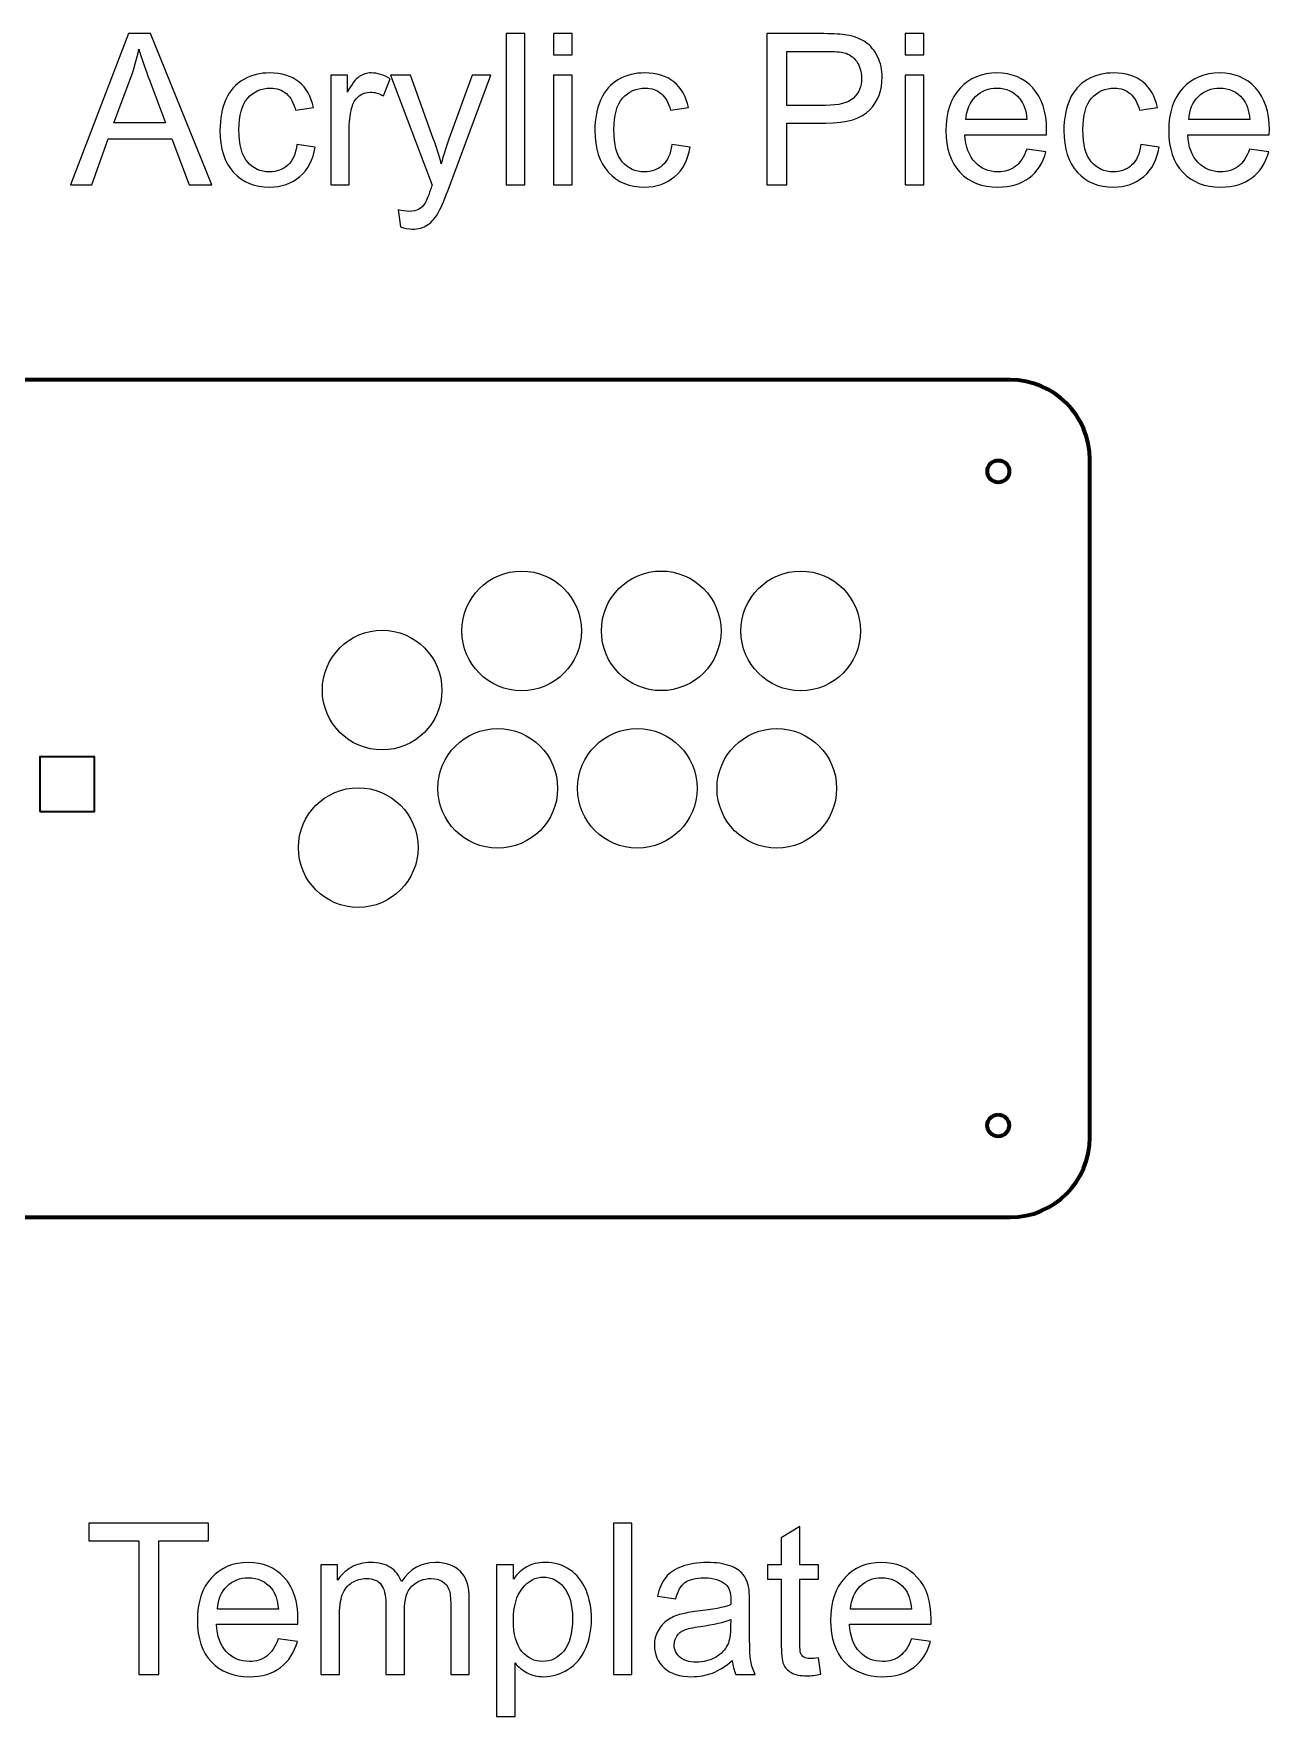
# Model space of a CAD drawing. Header units: millimetres. Extents: x 198 to 2265, y -986 to 144.
# Drawn here: x 1955.2 to 2265.1, y -285.9 to 136 of the extents above; entities that cross this region are included whole.
import ezdxf

# ---------------------------------------------------------------- set-up
doc = ezdxf.new("R2010")
doc.units = ezdxf.units.MM
doc.header["$MEASUREMENT"] = 0
doc.layers.add('Layer 1', color=7, linetype='Continuous')

msp = doc.modelspace()

# ---------------------------------------------------------------- linework, layer by layer
at = {"layer": 'Layer 1', "color": 250, "lineweight": 35}
msp.add_lwpolyline([(1956.7297, -59.0131), (1970.4297, -59.0131), (1970.4297, -45.3131), (1956.7297, -45.3131), (1956.7297, -59.0131)], close=True, dxfattribs=at)
at = {"layer": 'Layer 1', "color": 250, "lineweight": 70}
for centre in [(2197.1453, 26.2461), (2197.1253, -137.7439)]:
    msp.add_ellipse(centre, major_axis=(0, 2.75), ratio=1, dxfattribs=at)
at = {"layer": 'Layer 1', "color": 250, "lineweight": 18}
for centre in [(2077.5868, -13.7424), (2112.5868, -13.7299), (2147.5868, -13.7424), (2042.5868, -28.5924), (2071.5868, -53.2299), (2106.5869, -53.2299), (2141.5868, -53.2299), (2036.5868, -68.0799)]:
    msp.add_ellipse(centre, major_axis=(0, 15), ratio=1, dxfattribs=at)
at = {"layer": 'Layer 1', "color": 250}
for points, knots in [([(1964.4132, 98.1177), (1964.4132, 98.1177), (1978.9477, 136.0061), (1978.9477, 136.0061), (1978.9477, 136.0061), (1984.4598, 136.0061), (1984.4598, 136.0061), (1984.4598, 136.0061), (1999.8851, 98.1177), (1999.8851, 98.1177), (1999.8851, 98.1177), (1994.1789, 98.1177), (1994.1789, 98.1177), (1994.1789, 98.1177), (1989.7956, 109.6006), (1989.7956, 109.6006), (1989.7956, 109.6006), (1973.8412, 109.6006), (1973.8412, 109.6006), (1973.8412, 109.6006), (1969.7314, 98.1177), (1969.7314, 98.1177), (1969.7314, 98.1177), (1964.4132, 98.1177), (1964.4132, 98.1177)], [0, 0, 0, 0, 0.125, 0.125, 0.125, 0.25, 0.25, 0.25, 0.375, 0.375, 0.375, 0.5, 0.5, 0.5, 0.625, 0.625, 0.625, 0.75, 0.75, 0.75, 0.875, 0.875, 0.875, 1, 1, 1, 1]), ([(2073.7126, 98.1177), (2073.7126, 98.1177), (2073.7126, 136.0061), (2073.7126, 136.0061), (2073.7126, 136.0061), (2078.3692, 136.0061), (2078.3692, 136.0061), (2078.3692, 136.0061), (2078.3692, 98.1177), (2078.3692, 98.1177), (2078.3692, 98.1177), (2073.7126, 98.1177), (2073.7126, 98.1177)], [0, 0, 0, 0, 0.25, 0.25, 0.25, 0.5, 0.5, 0.5, 0.75, 0.75, 0.75, 1, 1, 1, 1]), ([(2085.5747, 130.7144), (2085.5747, 130.7144), (2085.5747, 136.0061), (2085.5747, 136.0061), (2085.5747, 136.0061), (2090.2314, 136.0061), (2090.2314, 136.0061), (2090.2314, 136.0061), (2090.2314, 130.7144), (2090.2314, 130.7144), (2090.2314, 130.7144), (2085.5747, 130.7144), (2085.5747, 130.7144)], [0, 0, 0, 0, 0.25, 0.25, 0.25, 0.5, 0.5, 0.5, 0.75, 0.75, 0.75, 1, 1, 1, 1]), ([(2139.0734, 98.1177), (2139.0734, 98.1177), (2139.0734, 136.0061), (2139.0734, 136.0061), (2139.0734, 136.0061), (2153.3785, 136.0061), (2153.3785, 136.0061), (2155.8921, 136.0061), (2157.8147, 135.8826), (2159.1465, 135.6445), (2161.0074, 135.3358), (2162.5684, 134.7449), (2163.8296, 133.8806), (2165.0908, 133.0074), (2166.105, 131.7904), (2166.8723, 130.2293), (2167.6396, 128.6683), (2168.0188, 126.9485), (2168.0188, 125.0699), (2168.0188, 121.8597), (2166.9958, 119.1344), (2164.9408, 116.9119), (2162.8947, 114.6806), (2159.1817, 113.5694), (2153.8195, 113.5694), (2153.8195, 113.5694), (2144.1005, 113.5694), (2144.1005, 113.5694), (2144.1005, 113.5694), (2144.1005, 98.1177), (2144.1005, 98.1177), (2144.1005, 98.1177), (2139.0734, 98.1177), (2139.0734, 98.1177)], [0, 0, 0, 0, 0.09090909, 0.09090909, 0.09090909, 0.18181818, 0.18181818, 0.18181818, 0.27272727, 0.27272727, 0.27272727, 0.36363636, 0.36363636, 0.36363636, 0.45454545, 0.45454545, 0.45454545, 0.54545455, 0.54545455, 0.54545455, 0.63636364, 0.63636364, 0.63636364, 0.72727273, 0.72727273, 0.72727273, 0.81818182, 0.81818182, 0.81818182, 0.90909091, 0.90909091, 0.90909091, 1, 1, 1, 1]), ([(2173.7867, 130.7144), (2173.7867, 130.7144), (2173.7867, 136.0061), (2173.7867, 136.0061), (2173.7867, 136.0061), (2178.4434, 136.0061), (2178.4434, 136.0061), (2178.4434, 136.0061), (2178.4434, 130.7144), (2178.4434, 130.7144), (2178.4434, 130.7144), (2173.7867, 130.7144), (2173.7867, 130.7144)], [0, 0, 0, 0, 0.25, 0.25, 0.25, 0.5, 0.5, 0.5, 0.75, 0.75, 0.75, 1, 1, 1, 1]), ([(1975.3141, 113.6752), (1975.3141, 113.6752), (1988.2257, 113.6752), (1988.2257, 113.6752), (1988.2257, 113.6752), (1984.2746, 124.1792), (1984.2746, 124.1792), (1983.084, 127.3718), (1982.1844, 130.0088), (1981.5582, 132.0902), (1981.0379, 129.6208), (1980.3412, 127.1954), (1979.468, 124.7965), (1979.468, 124.7965), (1975.3141, 113.6752), (1975.3141, 113.6752)], [0, 0, 0, 0, 0.2, 0.2, 0.2, 0.4, 0.4, 0.4, 0.6, 0.6, 0.6, 0.8, 0.8, 0.8, 1, 1, 1, 1]), ([(2144.1005, 118.0144), (2144.1005, 118.0144), (2153.8901, 118.0144), (2153.8901, 118.0144), (2157.1356, 118.0144), (2159.4287, 118.6141), (2160.7957, 119.8224), (2162.1539, 121.0306), (2162.833, 122.724), (2162.833, 124.92), (2162.833, 126.4987), (2162.4361, 127.8569), (2161.6335, 128.9858), (2160.831, 130.1147), (2159.7726, 130.8643), (2158.4674, 131.2259), (2157.6207, 131.4464), (2156.0596, 131.5611), (2153.793, 131.5611), (2153.793, 131.5611), (2144.1005, 131.5611), (2144.1005, 131.5611), (2144.1005, 131.5611), (2144.1005, 118.0144), (2144.1005, 118.0144)], [0, 0, 0, 0, 0.125, 0.125, 0.125, 0.25, 0.25, 0.25, 0.375, 0.375, 0.375, 0.5, 0.5, 0.5, 0.625, 0.625, 0.625, 0.75, 0.75, 0.75, 0.875, 0.875, 0.875, 1, 1, 1, 1]), ([(2021.2193, 108.1719), (2021.2193, 108.1719), (2025.7701, 107.5369), (2025.7701, 107.5369), (2025.2674, 104.406), (2023.9974, 101.963), (2021.9425, 100.1903), (2019.8875, 98.4176), (2017.3563, 97.5356), (2014.3666, 97.5356), (2010.6183, 97.5356), (2007.602, 98.7615), (2005.3266, 101.2133), (2003.0424, 103.6651), (2001.9047, 107.1753), (2001.9047, 111.7437), (2001.9047, 114.7071), (2002.3986, 117.2912), (2003.3775, 119.5137), (2004.3565, 121.7274), (2005.847, 123.3942), (2007.8578, 124.4967), (2009.8598, 125.6079), (2012.0382, 126.1636), (2014.4018, 126.1636), (2017.374, 126.1636), (2019.817, 125.4139), (2021.7043, 123.9058), (2023.6005, 122.3976), (2024.8176, 120.2545), (2025.3468, 117.4852), (2025.3468, 117.4852), (2020.8488, 116.7973), (2020.8488, 116.7973), (2020.4167, 118.6406), (2019.6582, 120.0252), (2018.5558, 120.9601), (2017.4622, 121.8861), (2016.1393, 122.3535), (2014.587, 122.3535), (2012.2411, 122.3535), (2010.3361, 121.5157), (2008.8632, 119.84), (2007.3992, 118.1555), (2006.6672, 115.5097), (2006.6672, 111.876), (2006.6672, 108.1895), (2007.3727, 105.5172), (2008.7838, 103.8503), (2010.2038, 102.1835), (2012.047, 101.3456), (2014.3136, 101.3456), (2016.1481, 101.3456), (2017.6738, 101.9012), (2018.8909, 103.0213), (2020.1168, 104.1326), (2020.8929, 105.8524), (2021.2193, 108.1719)], [0, 0, 0, 0, 0.05263158, 0.05263158, 0.05263158, 0.10526316, 0.10526316, 0.10526316, 0.15789474, 0.15789474, 0.15789474, 0.21052632, 0.21052632, 0.21052632, 0.26315789, 0.26315789, 0.26315789, 0.31578947, 0.31578947, 0.31578947, 0.36842105, 0.36842105, 0.36842105, 0.42105263, 0.42105263, 0.42105263, 0.47368421, 0.47368421, 0.47368421, 0.52631579, 0.52631579, 0.52631579, 0.57894737, 0.57894737, 0.57894737, 0.63157895, 0.63157895, 0.63157895, 0.68421053, 0.68421053, 0.68421053, 0.73684211, 0.73684211, 0.73684211, 0.78947368, 0.78947368, 0.78947368, 0.84210526, 0.84210526, 0.84210526, 0.89473684, 0.89473684, 0.89473684, 0.94736842, 0.94736842, 0.94736842, 1, 1, 1, 1]), ([(2029.6859, 98.1177), (2029.6859, 98.1177), (2029.6859, 125.5815), (2029.6859, 125.5815), (2029.6859, 125.5815), (2033.8663, 125.5815), (2033.8663, 125.5815), (2033.8663, 125.5815), (2033.8663, 121.3746), (2033.8663, 121.3746), (2034.9335, 123.3237), (2035.9212, 124.6113), (2036.8296, 125.2287), (2037.738, 125.8549), (2038.7346, 126.1636), (2039.8194, 126.1636), (2041.3893, 126.1636), (2042.9856, 125.6697), (2044.6084, 124.6907), (2044.6084, 124.6907), (2042.9503, 120.3956), (2042.9503, 120.3956), (2041.8214, 121.0306), (2040.6926, 121.3481), (2039.5637, 121.3481), (2038.5494, 121.3481), (2037.641, 121.0395), (2036.8385, 120.4309), (2036.0359, 119.8224), (2035.4626, 118.9757), (2035.1187, 117.8909), (2034.5983, 116.2417), (2034.3426, 114.4337), (2034.3426, 112.4669), (2034.3426, 112.4669), (2034.3426, 98.1177), (2034.3426, 98.1177), (2034.3426, 98.1177), (2029.6859, 98.1177), (2029.6859, 98.1177)], [0, 0, 0, 0, 0.07692308, 0.07692308, 0.07692308, 0.15384615, 0.15384615, 0.15384615, 0.23076923, 0.23076923, 0.23076923, 0.30769231, 0.30769231, 0.30769231, 0.38461538, 0.38461538, 0.38461538, 0.46153846, 0.46153846, 0.46153846, 0.53846154, 0.53846154, 0.53846154, 0.61538462, 0.61538462, 0.61538462, 0.69230769, 0.69230769, 0.69230769, 0.76923077, 0.76923077, 0.76923077, 0.84615385, 0.84615385, 0.84615385, 0.92307692, 0.92307692, 0.92307692, 1, 1, 1, 1]), ([(2047.1484, 87.5608), (2047.1484, 87.5608), (2046.6193, 91.8647), (2046.6193, 91.8647), (2047.6423, 91.5913), (2048.5243, 91.4502), (2049.2827, 91.4502), (2050.3234, 91.4502), (2051.1525, 91.6266), (2051.7698, 91.9705), (2052.396, 92.3145), (2052.9075, 92.7996), (2053.3044, 93.4169), (2053.5955, 93.8844), (2054.0717, 95.0397), (2054.7243, 96.8918), (2054.8125, 97.1476), (2054.9448, 97.5268), (2055.1389, 98.0295), (2055.1389, 98.0295), (2044.7143, 125.5815), (2044.7143, 125.5815), (2044.7143, 125.5815), (2049.6884, 125.5815), (2049.6884, 125.5815), (2049.6884, 125.5815), (2055.4211, 109.7241), (2055.4211, 109.7241), (2056.1707, 107.7221), (2056.8322, 105.6054), (2057.4231, 103.3829), (2057.9611, 105.4731), (2058.5961, 107.5369), (2059.3369, 109.5653), (2059.3369, 109.5653), (2065.193, 125.5815), (2065.193, 125.5815), (2065.193, 125.5815), (2069.8409, 125.5815), (2069.8409, 125.5815), (2069.8409, 125.5815), (2059.4604, 97.6414), (2059.4604, 97.6414), (2058.3403, 94.634), (2057.4672, 92.5703), (2056.841, 91.4326), (2056.012, 89.9068), (2055.0595, 88.7867), (2053.9923, 88.0723), (2052.9164, 87.358), (2051.6375, 87.0052), (2050.1559, 87.0052), (2049.2563, 87.0052), (2048.2509, 87.1904), (2047.1484, 87.5608)], [0, 0, 0, 0, 0.05555556, 0.05555556, 0.05555556, 0.11111111, 0.11111111, 0.11111111, 0.16666667, 0.16666667, 0.16666667, 0.22222222, 0.22222222, 0.22222222, 0.27777778, 0.27777778, 0.27777778, 0.33333333, 0.33333333, 0.33333333, 0.38888889, 0.38888889, 0.38888889, 0.44444444, 0.44444444, 0.44444444, 0.5, 0.5, 0.5, 0.55555556, 0.55555556, 0.55555556, 0.61111111, 0.61111111, 0.61111111, 0.66666667, 0.66666667, 0.66666667, 0.72222222, 0.72222222, 0.72222222, 0.77777778, 0.77777778, 0.77777778, 0.83333333, 0.83333333, 0.83333333, 0.88888889, 0.88888889, 0.88888889, 0.94444444, 0.94444444, 0.94444444, 1, 1, 1, 1]), ([(2085.5747, 98.1177), (2085.5747, 98.1177), (2085.5747, 125.5815), (2085.5747, 125.5815), (2085.5747, 125.5815), (2090.2314, 125.5815), (2090.2314, 125.5815), (2090.2314, 125.5815), (2090.2314, 98.1177), (2090.2314, 98.1177), (2090.2314, 98.1177), (2085.5747, 98.1177), (2085.5747, 98.1177)], [0, 0, 0, 0, 0.25, 0.25, 0.25, 0.5, 0.5, 0.5, 0.75, 0.75, 0.75, 1, 1, 1, 1]), ([(2115.2698, 108.1719), (2115.2698, 108.1719), (2119.8206, 107.5369), (2119.8206, 107.5369), (2119.3179, 104.406), (2118.0479, 101.963), (2115.993, 100.1903), (2113.938, 98.4176), (2111.4068, 97.5356), (2108.4171, 97.5356), (2104.6688, 97.5356), (2101.6525, 98.7615), (2099.3771, 101.2133), (2097.0929, 103.6651), (2095.9552, 107.1753), (2095.9552, 111.7437), (2095.9552, 114.7071), (2096.4491, 117.2912), (2097.428, 119.5137), (2098.407, 121.7274), (2099.8975, 123.3942), (2101.9083, 124.4967), (2103.9103, 125.6079), (2106.0887, 126.1636), (2108.4523, 126.1636), (2111.4245, 126.1636), (2113.8675, 125.4139), (2115.7548, 123.9058), (2117.651, 122.3976), (2118.8681, 120.2545), (2119.3973, 117.4852), (2119.3973, 117.4852), (2114.8993, 116.7973), (2114.8993, 116.7973), (2114.4672, 118.6406), (2113.7087, 120.0252), (2112.6063, 120.9601), (2111.5127, 121.8861), (2110.1898, 122.3535), (2108.6375, 122.3535), (2106.2916, 122.3535), (2104.3866, 121.5157), (2102.9137, 119.84), (2101.4497, 118.1555), (2100.7177, 115.5097), (2100.7177, 111.876), (2100.7177, 108.1895), (2101.4232, 105.5172), (2102.8343, 103.8503), (2104.2543, 102.1835), (2106.0975, 101.3456), (2108.3641, 101.3456), (2110.1986, 101.3456), (2111.7243, 101.9012), (2112.9414, 103.0213), (2114.1673, 104.1326), (2114.9434, 105.8524), (2115.2698, 108.1719)], [0, 0, 0, 0, 0.05263158, 0.05263158, 0.05263158, 0.10526316, 0.10526316, 0.10526316, 0.15789474, 0.15789474, 0.15789474, 0.21052632, 0.21052632, 0.21052632, 0.26315789, 0.26315789, 0.26315789, 0.31578947, 0.31578947, 0.31578947, 0.36842105, 0.36842105, 0.36842105, 0.42105263, 0.42105263, 0.42105263, 0.47368421, 0.47368421, 0.47368421, 0.52631579, 0.52631579, 0.52631579, 0.57894737, 0.57894737, 0.57894737, 0.63157895, 0.63157895, 0.63157895, 0.68421053, 0.68421053, 0.68421053, 0.73684211, 0.73684211, 0.73684211, 0.78947368, 0.78947368, 0.78947368, 0.84210526, 0.84210526, 0.84210526, 0.89473684, 0.89473684, 0.89473684, 0.94736842, 0.94736842, 0.94736842, 1, 1, 1, 1]), ([(2173.7867, 98.1177), (2173.7867, 98.1177), (2173.7867, 125.5815), (2173.7867, 125.5815), (2173.7867, 125.5815), (2178.4434, 125.5815), (2178.4434, 125.5815), (2178.4434, 125.5815), (2178.4434, 98.1177), (2178.4434, 98.1177), (2178.4434, 98.1177), (2173.7867, 98.1177), (2173.7867, 98.1177)], [0, 0, 0, 0, 0.25, 0.25, 0.25, 0.5, 0.5, 0.5, 0.75, 0.75, 0.75, 1, 1, 1, 1]), ([(2204.2755, 107.0077), (2204.2755, 107.0077), (2209.0909, 106.3727), (2209.0909, 106.3727), (2208.3413, 103.5769), (2206.939, 101.3985), (2204.8929, 99.8551), (2202.8468, 98.3117), (2200.2362, 97.5356), (2197.0524, 97.5356), (2193.0484, 97.5356), (2189.8734, 98.7703), (2187.5274, 101.2398), (2185.1814, 103.7004), (2184.0084, 107.1665), (2184.0084, 111.6203), (2184.0084, 116.224), (2185.1902, 119.8047), (2187.5627, 122.3447), (2189.9351, 124.8935), (2193.0131, 126.1636), (2196.7966, 126.1636), (2200.4567, 126.1636), (2203.4465, 124.92), (2205.766, 122.4241), (2208.0855, 119.9282), (2209.2497, 116.4181), (2209.2497, 111.8937), (2209.2497, 111.6203), (2209.2409, 111.2058), (2209.2232, 110.659), (2209.2232, 110.659), (2188.7709, 110.659), (2188.7709, 110.659), (2188.9473, 107.6515), (2189.794, 105.3408), (2191.3286, 103.7445), (2192.8543, 102.1482), (2194.7681, 101.3456), (2197.0524, 101.3456), (2198.7545, 101.3456), (2200.2097, 101.7954), (2201.4092, 102.695), (2202.6175, 103.5946), (2203.57, 105.0321), (2204.2755, 107.0077)], [0, 0, 0, 0, 0.06666667, 0.06666667, 0.06666667, 0.13333333, 0.13333333, 0.13333333, 0.2, 0.2, 0.2, 0.26666667, 0.26666667, 0.26666667, 0.33333333, 0.33333333, 0.33333333, 0.4, 0.4, 0.4, 0.46666667, 0.46666667, 0.46666667, 0.53333333, 0.53333333, 0.53333333, 0.6, 0.6, 0.6, 0.66666667, 0.66666667, 0.66666667, 0.73333333, 0.73333333, 0.73333333, 0.8, 0.8, 0.8, 0.86666667, 0.86666667, 0.86666667, 0.93333333, 0.93333333, 0.93333333, 1, 1, 1, 1]), ([(2232.9123, 108.1719), (2232.9123, 108.1719), (2237.4631, 107.5369), (2237.4631, 107.5369), (2236.9604, 104.406), (2235.6904, 101.963), (2233.6355, 100.1903), (2231.5805, 98.4176), (2229.0493, 97.5356), (2226.0596, 97.5356), (2222.3113, 97.5356), (2219.295, 98.7615), (2217.0196, 101.2133), (2214.7354, 103.6651), (2213.5977, 107.1753), (2213.5977, 111.7437), (2213.5977, 114.7071), (2214.0916, 117.2912), (2215.0705, 119.5137), (2216.0495, 121.7274), (2217.54, 123.3942), (2219.5508, 124.4967), (2221.5528, 125.6079), (2223.7312, 126.1636), (2226.0948, 126.1636), (2229.067, 126.1636), (2231.51, 125.4139), (2233.3973, 123.9058), (2235.2935, 122.3976), (2236.5106, 120.2545), (2237.0398, 117.4852), (2237.0398, 117.4852), (2232.5418, 116.7973), (2232.5418, 116.7973), (2232.1097, 118.6406), (2231.3512, 120.0252), (2230.2488, 120.9601), (2229.1552, 121.8861), (2227.8323, 122.3535), (2226.28, 122.3535), (2223.9341, 122.3535), (2222.0291, 121.5157), (2220.5562, 119.84), (2219.0922, 118.1555), (2218.3602, 115.5097), (2218.3602, 111.876), (2218.3602, 108.1895), (2219.0657, 105.5172), (2220.4768, 103.8503), (2221.8968, 102.1835), (2223.74, 101.3456), (2226.0066, 101.3456), (2227.8411, 101.3456), (2229.3668, 101.9012), (2230.5839, 103.0213), (2231.8098, 104.1326), (2232.5859, 105.8524), (2232.9123, 108.1719)], [0, 0, 0, 0, 0.05263158, 0.05263158, 0.05263158, 0.10526316, 0.10526316, 0.10526316, 0.15789474, 0.15789474, 0.15789474, 0.21052632, 0.21052632, 0.21052632, 0.26315789, 0.26315789, 0.26315789, 0.31578947, 0.31578947, 0.31578947, 0.36842105, 0.36842105, 0.36842105, 0.42105263, 0.42105263, 0.42105263, 0.47368421, 0.47368421, 0.47368421, 0.52631579, 0.52631579, 0.52631579, 0.57894737, 0.57894737, 0.57894737, 0.63157895, 0.63157895, 0.63157895, 0.68421053, 0.68421053, 0.68421053, 0.73684211, 0.73684211, 0.73684211, 0.78947368, 0.78947368, 0.78947368, 0.84210526, 0.84210526, 0.84210526, 0.89473684, 0.89473684, 0.89473684, 0.94736842, 0.94736842, 0.94736842, 1, 1, 1, 1]), ([(2260.1643, 107.0077), (2260.1643, 107.0077), (2264.9797, 106.3727), (2264.9797, 106.3727), (2264.2301, 103.5769), (2262.8278, 101.3985), (2260.7817, 99.8551), (2258.7356, 98.3117), (2256.125, 97.5356), (2252.9412, 97.5356), (2248.9372, 97.5356), (2245.7622, 98.7703), (2243.4162, 101.2398), (2241.0702, 103.7004), (2239.8972, 107.1665), (2239.8972, 111.6203), (2239.8972, 116.224), (2241.079, 119.8047), (2243.4515, 122.3447), (2245.8239, 124.8935), (2248.9019, 126.1636), (2252.6854, 126.1636), (2256.3455, 126.1636), (2259.3353, 124.92), (2261.6548, 122.4241), (2263.9743, 119.9282), (2265.1385, 116.4181), (2265.1385, 111.8937), (2265.1385, 111.6203), (2265.1297, 111.2058), (2265.112, 110.659), (2265.112, 110.659), (2244.6597, 110.659), (2244.6597, 110.659), (2244.8361, 107.6515), (2245.6828, 105.3408), (2247.2174, 103.7445), (2248.7431, 102.1482), (2250.6569, 101.3456), (2252.9412, 101.3456), (2254.6433, 101.3456), (2256.0985, 101.7954), (2257.298, 102.695), (2258.5063, 103.5946), (2259.4588, 105.0321), (2260.1643, 107.0077)], [0, 0, 0, 0, 0.06666667, 0.06666667, 0.06666667, 0.13333333, 0.13333333, 0.13333333, 0.2, 0.2, 0.2, 0.26666667, 0.26666667, 0.26666667, 0.33333333, 0.33333333, 0.33333333, 0.4, 0.4, 0.4, 0.46666667, 0.46666667, 0.46666667, 0.53333333, 0.53333333, 0.53333333, 0.6, 0.6, 0.6, 0.66666667, 0.66666667, 0.66666667, 0.73333333, 0.73333333, 0.73333333, 0.8, 0.8, 0.8, 0.86666667, 0.86666667, 0.86666667, 0.93333333, 0.93333333, 0.93333333, 1, 1, 1, 1]), ([(2189.0355, 114.469), (2189.0355, 114.469), (2204.3284, 114.469), (2204.3284, 114.469), (2204.1256, 116.7797), (2203.5347, 118.5083), (2202.5734, 119.6636), (2201.1005, 121.454), (2199.1779, 122.3535), (2196.8231, 122.3535), (2194.6888, 122.3535), (2192.8984, 121.6392), (2191.4432, 120.2104), (2189.9968, 118.7817), (2189.1943, 116.8679), (2189.0355, 114.469)], [0, 0, 0, 0, 0.2, 0.2, 0.2, 0.4, 0.4, 0.4, 0.6, 0.6, 0.6, 0.8, 0.8, 0.8, 1, 1, 1, 1]), ([(2244.9243, 114.469), (2244.9243, 114.469), (2260.2172, 114.469), (2260.2172, 114.469), (2260.0144, 116.7797), (2259.4235, 118.5083), (2258.4622, 119.6636), (2256.9893, 121.454), (2255.0667, 122.3535), (2252.7119, 122.3535), (2250.5776, 122.3535), (2248.7872, 121.6392), (2247.332, 120.2104), (2245.8856, 118.7817), (2245.0831, 116.8679), (2244.9243, 114.469)], [0, 0, 0, 0, 0.2, 0.2, 0.2, 0.4, 0.4, 0.4, 0.6, 0.6, 0.6, 0.8, 0.8, 0.8, 1, 1, 1, 1]), ([(1981.5232, -275.3732), (1981.5232, -275.3732), (1981.5232, -241.9298), (1981.5232, -241.9298), (1981.5232, -241.9298), (1969.0349, -241.9298), (1969.0349, -241.9298), (1969.0349, -241.9298), (1969.0349, -237.4848), (1969.0349, -237.4848), (1969.0349, -237.4848), (1999.0387, -237.4848), (1999.0387, -237.4848), (1999.0387, -237.4848), (1999.0387, -241.9298), (1999.0387, -241.9298), (1999.0387, -241.9298), (1986.5503, -241.9298), (1986.5503, -241.9298), (1986.5503, -241.9298), (1986.5503, -275.3732), (1986.5503, -275.3732), (1986.5503, -275.3732), (1981.5232, -275.3732), (1981.5232, -275.3732)], [0, 0, 0, 0, 0.125, 0.125, 0.125, 0.25, 0.25, 0.25, 0.375, 0.375, 0.375, 0.5, 0.5, 0.5, 0.625, 0.625, 0.625, 0.75, 0.75, 0.75, 0.875, 0.875, 0.875, 1, 1, 1, 1]), ([(2100.6034, -275.3732), (2100.6034, -275.3732), (2100.6034, -237.4848), (2100.6034, -237.4848), (2100.6034, -237.4848), (2105.26, -237.4848), (2105.26, -237.4848), (2105.26, -237.4848), (2105.26, -275.3732), (2105.26, -275.3732), (2105.26, -275.3732), (2100.6034, -275.3732), (2100.6034, -275.3732)], [0, 0, 0, 0, 0.25, 0.25, 0.25, 0.5, 0.5, 0.5, 0.75, 0.75, 0.75, 1, 1, 1, 1]), ([(2152.0031, -271.2192), (2152.0031, -271.2192), (2152.6381, -275.3291), (2152.6381, -275.3291), (2151.3328, -275.6025), (2150.1598, -275.7436), (2149.1368, -275.7436), (2147.4523, -275.7436), (2146.147, -275.479), (2145.2121, -274.941), (2144.2861, -274.4031), (2143.6334, -273.7063), (2143.2542, -272.8332), (2142.875, -271.9601), (2142.6898, -270.1256), (2142.6898, -267.3299), (2142.6898, -267.3299), (2142.6898, -251.5078), (2142.6898, -251.5078), (2142.6898, -251.5078), (2139.2502, -251.5078), (2139.2502, -251.5078), (2139.2502, -251.5078), (2139.2502, -247.9094), (2139.2502, -247.9094), (2139.2502, -247.9094), (2142.6898, -247.9094), (2142.6898, -247.9094), (2142.6898, -247.9094), (2142.6898, -241.1185), (2142.6898, -241.1185), (2142.6898, -241.1185), (2147.3464, -238.3227), (2147.3464, -238.3227), (2147.3464, -238.3227), (2147.3464, -247.9094), (2147.3464, -247.9094), (2147.3464, -247.9094), (2152.0031, -247.9094), (2152.0031, -247.9094), (2152.0031, -247.9094), (2152.0031, -251.5078), (2152.0031, -251.5078), (2152.0031, -251.5078), (2147.3464, -251.5078), (2147.3464, -251.5078), (2147.3464, -251.5078), (2147.3464, -267.5944), (2147.3464, -267.5944), (2147.3464, -268.9262), (2147.4258, -269.7817), (2147.5934, -270.1609), (2147.7521, -270.5401), (2148.0167, -270.84), (2148.3871, -271.0693), (2148.7575, -271.2898), (2149.2867, -271.4044), (2149.9746, -271.4044), (2150.4861, -271.4044), (2151.1652, -271.3427), (2152.0031, -271.2192)], [0, 0, 0, 0, 0.05, 0.05, 0.05, 0.1, 0.1, 0.1, 0.15, 0.15, 0.15, 0.2, 0.2, 0.2, 0.25, 0.25, 0.25, 0.3, 0.3, 0.3, 0.35, 0.35, 0.35, 0.4, 0.4, 0.4, 0.45, 0.45, 0.45, 0.5, 0.5, 0.5, 0.55, 0.55, 0.55, 0.6, 0.6, 0.6, 0.65, 0.65, 0.65, 0.7, 0.7, 0.7, 0.75, 0.75, 0.75, 0.8, 0.8, 0.8, 0.85, 0.85, 0.85, 0.9, 0.9, 0.9, 0.95, 0.95, 0.95, 1, 1, 1, 1]), ([(2016.5011, -266.4832), (2016.5011, -266.4832), (2021.3165, -267.1182), (2021.3165, -267.1182), (2020.5669, -269.914), (2019.1646, -272.0924), (2017.1185, -273.6358), (2015.0724, -275.1792), (2012.4618, -275.9553), (2009.278, -275.9553), (2005.274, -275.9553), (2002.099, -274.7206), (1999.753, -272.2511), (1997.407, -269.7905), (1996.234, -266.3244), (1996.234, -261.8706), (1996.234, -257.2669), (1997.4158, -253.6862), (1999.7883, -251.1462), (2002.1607, -248.5974), (2005.2387, -247.3273), (2009.0222, -247.3273), (2012.6823, -247.3273), (2015.6721, -248.5709), (2017.9916, -251.0668), (2020.3111, -253.5627), (2021.4753, -257.0728), (2021.4753, -261.5972), (2021.4753, -261.8706), (2021.4665, -262.2851), (2021.4488, -262.8319), (2021.4488, -262.8319), (2000.9965, -262.8319), (2000.9965, -262.8319), (2001.1729, -265.8394), (2002.0196, -268.1501), (2003.5542, -269.7464), (2005.0799, -271.3427), (2006.9937, -272.1453), (2009.278, -272.1453), (2010.9801, -272.1453), (2012.4353, -271.6955), (2013.6348, -270.7959), (2014.8431, -269.8963), (2015.7956, -268.4588), (2016.5011, -266.4832)], [0, 0, 0, 0, 0.06666667, 0.06666667, 0.06666667, 0.13333333, 0.13333333, 0.13333333, 0.2, 0.2, 0.2, 0.26666667, 0.26666667, 0.26666667, 0.33333333, 0.33333333, 0.33333333, 0.4, 0.4, 0.4, 0.46666667, 0.46666667, 0.46666667, 0.53333333, 0.53333333, 0.53333333, 0.6, 0.6, 0.6, 0.66666667, 0.66666667, 0.66666667, 0.73333333, 0.73333333, 0.73333333, 0.8, 0.8, 0.8, 0.86666667, 0.86666667, 0.86666667, 0.93333333, 0.93333333, 0.93333333, 1, 1, 1, 1]), ([(2027.1991, -275.3732), (2027.1991, -275.3732), (2027.1991, -247.9094), (2027.1991, -247.9094), (2027.1991, -247.9094), (2031.3795, -247.9094), (2031.3795, -247.9094), (2031.3795, -247.9094), (2031.3795, -251.79), (2031.3795, -251.79), (2032.235, -250.4494), (2033.3815, -249.3646), (2034.8103, -248.5533), (2036.239, -247.733), (2037.8618, -247.3273), (2039.6874, -247.3273), (2041.7159, -247.3273), (2043.3828, -247.7507), (2044.6793, -248.5885), (2045.9757, -249.4352), (2046.8929, -250.6082), (2047.4221, -252.1251), (2049.6093, -248.9237), (2052.4404, -247.3273), (2055.9329, -247.3273), (2058.6669, -247.3273), (2060.7747, -248.077), (2062.2388, -249.5851), (2063.7116, -251.0933), (2064.4525, -253.4128), (2064.4525, -256.5437), (2064.4525, -256.5437), (2064.4525, -275.3732), (2064.4525, -275.3732), (2064.4525, -275.3732), (2059.7958, -275.3732), (2059.7958, -275.3732), (2059.7958, -275.3732), (2059.7958, -258.0871), (2059.7958, -258.0871), (2059.7958, -256.235), (2059.637, -254.8944), (2059.3372, -254.0742), (2059.0373, -253.254), (2058.4905, -252.6014), (2057.6879, -252.0987), (2056.8942, -251.596), (2055.9593, -251.349), (2054.8922, -251.349), (2052.9519, -251.349), (2051.3468, -251.9928), (2050.0679, -253.2717), (2048.7891, -254.5593), (2048.1541, -256.6142), (2048.1541, -259.4365), (2048.1541, -259.4365), (2048.1541, -275.3732), (2048.1541, -275.3732), (2048.1541, -275.3732), (2043.4974, -275.3732), (2043.4974, -275.3732), (2043.4974, -275.3732), (2043.4974, -257.5491), (2043.4974, -257.5491), (2043.4974, -255.4853), (2043.1182, -253.9331), (2042.3597, -252.9012), (2041.6013, -251.8694), (2040.3577, -251.349), (2038.6379, -251.349), (2037.3326, -251.349), (2036.1244, -251.693), (2035.0131, -252.3809), (2033.9019, -253.0688), (2033.0993, -254.0742), (2032.5966, -255.406), (2032.1027, -256.7289), (2031.8558, -258.6427), (2031.8558, -261.1386), (2031.8558, -261.1386), (2031.8558, -275.3732), (2031.8558, -275.3732), (2031.8558, -275.3732), (2027.1991, -275.3732), (2027.1991, -275.3732)], [0, 0, 0, 0, 0.03571429, 0.03571429, 0.03571429, 0.07142857, 0.07142857, 0.07142857, 0.10714286, 0.10714286, 0.10714286, 0.14285714, 0.14285714, 0.14285714, 0.17857143, 0.17857143, 0.17857143, 0.21428571, 0.21428571, 0.21428571, 0.25, 0.25, 0.25, 0.28571429, 0.28571429, 0.28571429, 0.32142857, 0.32142857, 0.32142857, 0.35714286, 0.35714286, 0.35714286, 0.39285714, 0.39285714, 0.39285714, 0.42857143, 0.42857143, 0.42857143, 0.46428571, 0.46428571, 0.46428571, 0.5, 0.5, 0.5, 0.53571429, 0.53571429, 0.53571429, 0.57142857, 0.57142857, 0.57142857, 0.60714286, 0.60714286, 0.60714286, 0.64285714, 0.64285714, 0.64285714, 0.67857143, 0.67857143, 0.67857143, 0.71428571, 0.71428571, 0.71428571, 0.75, 0.75, 0.75, 0.78571429, 0.78571429, 0.78571429, 0.82142857, 0.82142857, 0.82142857, 0.85714286, 0.85714286, 0.85714286, 0.89285714, 0.89285714, 0.89285714, 0.92857143, 0.92857143, 0.92857143, 0.96428571, 0.96428571, 0.96428571, 1, 1, 1, 1]), ([(2071.2787, -285.9036), (2071.2787, -285.9036), (2071.2787, -247.9094), (2071.2787, -247.9094), (2071.2787, -247.9094), (2075.512, -247.9094), (2075.512, -247.9094), (2075.512, -247.9094), (2075.512, -251.5166), (2075.512, -251.5166), (2076.5086, -250.1231), (2077.6375, -249.0736), (2078.8987, -248.3769), (2080.1511, -247.6801), (2081.6768, -247.3273), (2083.4672, -247.3273), (2085.8132, -247.3273), (2087.8769, -247.9271), (2089.6673, -249.1353), (2091.4576, -250.3348), (2092.807, -252.0369), (2093.7242, -254.2242), (2094.6326, -256.4202), (2095.0912, -258.8191), (2095.0912, -261.4385), (2095.0912, -264.2342), (2094.5885, -266.7566), (2093.5831, -269.0056), (2092.5777, -271.2457), (2091.1136, -272.9655), (2089.191, -274.1649), (2087.2772, -275.3556), (2085.2575, -275.9553), (2083.1409, -275.9553), (2081.5886, -275.9553), (2080.1952, -275.629), (2078.9693, -274.9763), (2077.7345, -274.3237), (2076.7291, -273.5035), (2075.9354, -272.5069), (2075.9354, -272.5069), (2075.9354, -285.9036), (2075.9354, -285.9036), (2075.9354, -285.9036), (2071.2787, -285.9036), (2071.2787, -285.9036)], [0, 0, 0, 0, 0.06666667, 0.06666667, 0.06666667, 0.13333333, 0.13333333, 0.13333333, 0.2, 0.2, 0.2, 0.26666667, 0.26666667, 0.26666667, 0.33333333, 0.33333333, 0.33333333, 0.4, 0.4, 0.4, 0.46666667, 0.46666667, 0.46666667, 0.53333333, 0.53333333, 0.53333333, 0.6, 0.6, 0.6, 0.66666667, 0.66666667, 0.66666667, 0.73333333, 0.73333333, 0.73333333, 0.8, 0.8, 0.8, 0.86666667, 0.86666667, 0.86666667, 0.93333333, 0.93333333, 0.93333333, 1, 1, 1, 1]), ([(2130.4043, -271.9336), (2128.6757, -273.4065), (2127.0088, -274.4383), (2125.4125, -275.0469), (2123.8161, -275.6554), (2122.1052, -275.9553), (2120.2707, -275.9553), (2117.2545, -275.9553), (2114.9349, -275.2233), (2113.3122, -273.7504), (2111.6894, -272.2864), (2110.878, -270.4078), (2110.878, -268.1236), (2110.878, -266.7831), (2111.1867, -265.5572), (2111.7952, -264.4459), (2112.4126, -263.3347), (2113.2152, -262.4527), (2114.2029, -261.7824), (2115.1995, -261.1121), (2116.3108, -260.6006), (2117.5543, -260.2567), (2118.4715, -260.0185), (2119.8562, -259.7892), (2121.6995, -259.5599), (2125.4566, -259.119), (2128.2347, -258.581), (2130.0074, -257.9636), (2130.025, -257.3286), (2130.0338, -256.9229), (2130.0338, -256.7553), (2130.0338, -254.868), (2129.5929, -253.5362), (2128.7109, -252.7601), (2127.5203, -251.7106), (2125.7476, -251.1903), (2123.4016, -251.1903), (2121.2056, -251.1903), (2119.5828, -251.5783), (2118.5421, -252.3456), (2117.4926, -253.1129), (2116.7253, -254.4711), (2116.2226, -256.429), (2116.2226, -256.429), (2111.6718, -255.794), (2111.6718, -255.794), (2112.0863, -253.8449), (2112.7654, -252.2662), (2113.7179, -251.0668), (2114.6704, -249.8674), (2116.0462, -248.9501), (2117.8454, -248.2975), (2119.6357, -247.6537), (2121.7259, -247.3273), (2124.0895, -247.3273), (2126.4355, -247.3273), (2128.3493, -247.6008), (2129.8222, -248.1564), (2131.2862, -248.712), (2132.371, -249.3999), (2133.0589, -250.2378), (2133.7468, -251.0756), (2134.2319, -252.1339), (2134.5141, -253.4128), (2134.6641, -254.2065), (2134.7434, -255.6353), (2134.7434, -257.6902), (2134.7434, -257.6902), (2134.7434, -263.8638), (2134.7434, -263.8638), (2134.7434, -268.1765), (2134.8404, -270.9017), (2135.0345, -272.0571), (2135.2197, -273.2124), (2135.6077, -274.3149), (2136.1722, -275.3732), (2136.1722, -275.3732), (2131.3038, -275.3732), (2131.3038, -275.3732), (2130.8364, -274.3942), (2130.5366, -273.2477), (2130.4043, -271.9336)], [0, 0, 0, 0, 0.03703704, 0.03703704, 0.03703704, 0.07407407, 0.07407407, 0.07407407, 0.11111111, 0.11111111, 0.11111111, 0.14814815, 0.14814815, 0.14814815, 0.18518519, 0.18518519, 0.18518519, 0.22222222, 0.22222222, 0.22222222, 0.25925926, 0.25925926, 0.25925926, 0.2962963, 0.2962963, 0.2962963, 0.33333333, 0.33333333, 0.33333333, 0.37037037, 0.37037037, 0.37037037, 0.40740741, 0.40740741, 0.40740741, 0.44444444, 0.44444444, 0.44444444, 0.48148148, 0.48148148, 0.48148148, 0.51851852, 0.51851852, 0.51851852, 0.55555556, 0.55555556, 0.55555556, 0.59259259, 0.59259259, 0.59259259, 0.62962963, 0.62962963, 0.62962963, 0.66666667, 0.66666667, 0.66666667, 0.7037037, 0.7037037, 0.7037037, 0.74074074, 0.74074074, 0.74074074, 0.77777778, 0.77777778, 0.77777778, 0.81481481, 0.81481481, 0.81481481, 0.85185185, 0.85185185, 0.85185185, 0.88888889, 0.88888889, 0.88888889, 0.92592593, 0.92592593, 0.92592593, 0.96296296, 0.96296296, 0.96296296, 1, 1, 1, 1]), ([(2175.3305, -266.4832), (2175.3305, -266.4832), (2180.1459, -267.1182), (2180.1459, -267.1182), (2179.3963, -269.914), (2177.994, -272.0924), (2175.9479, -273.6358), (2173.9018, -275.1792), (2171.2912, -275.9553), (2168.1074, -275.9553), (2164.1034, -275.9553), (2160.9284, -274.7206), (2158.5824, -272.2511), (2156.2364, -269.7905), (2155.0634, -266.3244), (2155.0634, -261.8706), (2155.0634, -257.2669), (2156.2452, -253.6862), (2158.6177, -251.1462), (2160.9901, -248.5974), (2164.0681, -247.3273), (2167.8516, -247.3273), (2171.5117, -247.3273), (2174.5015, -248.5709), (2176.821, -251.0668), (2179.1405, -253.5627), (2180.3047, -257.0728), (2180.3047, -261.5972), (2180.3047, -261.8706), (2180.2959, -262.2851), (2180.2782, -262.8319), (2180.2782, -262.8319), (2159.8259, -262.8319), (2159.8259, -262.8319), (2160.0023, -265.8394), (2160.849, -268.1501), (2162.3836, -269.7464), (2163.9093, -271.3427), (2165.8231, -272.1453), (2168.1074, -272.1453), (2169.8095, -272.1453), (2171.2647, -271.6955), (2172.4642, -270.7959), (2173.6725, -269.8963), (2174.625, -268.4588), (2175.3305, -266.4832)], [0, 0, 0, 0, 0.06666667, 0.06666667, 0.06666667, 0.13333333, 0.13333333, 0.13333333, 0.2, 0.2, 0.2, 0.26666667, 0.26666667, 0.26666667, 0.33333333, 0.33333333, 0.33333333, 0.4, 0.4, 0.4, 0.46666667, 0.46666667, 0.46666667, 0.53333333, 0.53333333, 0.53333333, 0.6, 0.6, 0.6, 0.66666667, 0.66666667, 0.66666667, 0.73333333, 0.73333333, 0.73333333, 0.8, 0.8, 0.8, 0.86666667, 0.86666667, 0.86666667, 0.93333333, 0.93333333, 0.93333333, 1, 1, 1, 1]), ([(2001.2611, -259.0219), (2001.2611, -259.0219), (2016.554, -259.0219), (2016.554, -259.0219), (2016.3512, -256.7112), (2015.7603, -254.9826), (2014.799, -253.8273), (2013.3261, -252.0369), (2011.4035, -251.1374), (2009.0487, -251.1374), (2006.9144, -251.1374), (2005.124, -251.8517), (2003.6688, -253.2805), (2002.2224, -254.7092), (2001.4199, -256.623), (2001.2611, -259.0219)], [0, 0, 0, 0, 0.2, 0.2, 0.2, 0.4, 0.4, 0.4, 0.6, 0.6, 0.6, 0.8, 0.8, 0.8, 1, 1, 1, 1]), ([(2075.512, -261.8089), (2075.512, -265.3278), (2076.2264, -267.9296), (2077.6463, -269.6141), (2079.0751, -271.2986), (2080.8037, -272.1453), (2082.8322, -272.1453), (2084.8959, -272.1453), (2086.6598, -271.2722), (2088.1239, -269.5259), (2089.5967, -267.7797), (2090.3287, -265.0809), (2090.3287, -261.4208), (2090.3287, -257.9283), (2089.6143, -255.3178), (2088.1768, -253.5803), (2086.7392, -251.8429), (2085.0282, -250.9786), (2083.035, -250.9786), (2081.0595, -250.9786), (2079.3132, -251.9046), (2077.7963, -253.7479), (2076.2705, -255.6), (2075.512, -258.2811), (2075.512, -261.8089)], [0, 0, 0, 0, 0.125, 0.125, 0.125, 0.25, 0.25, 0.25, 0.375, 0.375, 0.375, 0.5, 0.5, 0.5, 0.625, 0.625, 0.625, 0.75, 0.75, 0.75, 0.875, 0.875, 0.875, 1, 1, 1, 1]), ([(2160.0905, -259.0219), (2160.0905, -259.0219), (2175.3834, -259.0219), (2175.3834, -259.0219), (2175.1806, -256.7112), (2174.5897, -254.9826), (2173.6284, -253.8273), (2172.1555, -252.0369), (2170.2329, -251.1374), (2167.8781, -251.1374), (2165.7438, -251.1374), (2163.9534, -251.8517), (2162.4982, -253.2805), (2161.0518, -254.7092), (2160.2493, -256.623), (2160.0905, -259.0219)], [0, 0, 0, 0, 0.2, 0.2, 0.2, 0.4, 0.4, 0.4, 0.6, 0.6, 0.6, 0.8, 0.8, 0.8, 1, 1, 1, 1]), ([(2130.0338, -261.6149), (2128.3405, -262.3028), (2125.8005, -262.8849), (2122.4138, -263.3611), (2120.4912, -263.6345), (2119.133, -263.9432), (2118.3393, -264.2872), (2117.5455, -264.6311), (2116.937, -265.1338), (2116.5048, -265.7865), (2116.0727, -266.4479), (2115.8522, -267.1799), (2115.8522, -267.9913), (2115.8522, -269.2172), (2116.3196, -270.2491), (2117.2633, -271.0693), (2118.207, -271.8895), (2119.5828, -272.304), (2121.3908, -272.304), (2123.1811, -272.304), (2124.7775, -271.916), (2126.1797, -271.131), (2127.5732, -270.3549), (2128.6051, -269.2878), (2129.2577, -267.9384), (2129.7604, -266.8889), (2130.0074, -265.3455), (2130.0074, -263.3082), (2130.0074, -263.3082), (2130.0338, -261.6149), (2130.0338, -261.6149)], [0, 0, 0, 0, 0.1, 0.1, 0.1, 0.2, 0.2, 0.2, 0.3, 0.3, 0.3, 0.4, 0.4, 0.4, 0.5, 0.5, 0.5, 0.6, 0.6, 0.6, 0.7, 0.7, 0.7, 0.8, 0.8, 0.8, 0.9, 0.9, 0.9, 1, 1, 1, 1])]:
    msp.add_open_spline(points, degree=3, knots=knots, dxfattribs=at)
at = {"layer": 'Layer 1', "color": 250, "lineweight": 70}
msp.add_open_spline([(1880.1277, 49.2306), (1880.1277, 49.2306), (2200.1277, 49.2306), (2200.1277, 49.2306), (2211.1277, 49.2306), (2220.1277, 40.2306), (2220.1277, 29.2307), (2220.1277, 29.2307), (2220.1277, -140.7695), (2220.1277, -140.7695), (2220.1277, -151.7694), (2211.1277, -160.7694), (2200.1277, -160.7694), (2200.1277, -160.7694), (1880.1277, -160.7694), (1880.1277, -160.7694), (1869.1278, -160.7694), (1860.1277, -151.7694), (1860.1277, -140.7695), (1860.1277, -140.7695), (1860.1277, 29.2307), (1860.1277, 29.2307), (1860.1277, 40.2306), (1869.1278, 49.2306), (1880.1277, 49.2306)], degree=3, knots=[0, 0, 0, 0, 0.125, 0.125, 0.125, 0.25, 0.25, 0.25, 0.375, 0.375, 0.375, 0.5, 0.5, 0.5, 0.625, 0.625, 0.625, 0.75, 0.75, 0.75, 0.875, 0.875, 0.875, 1, 1, 1, 1], dxfattribs=at)

doc.saveas('drawing.dxf')
